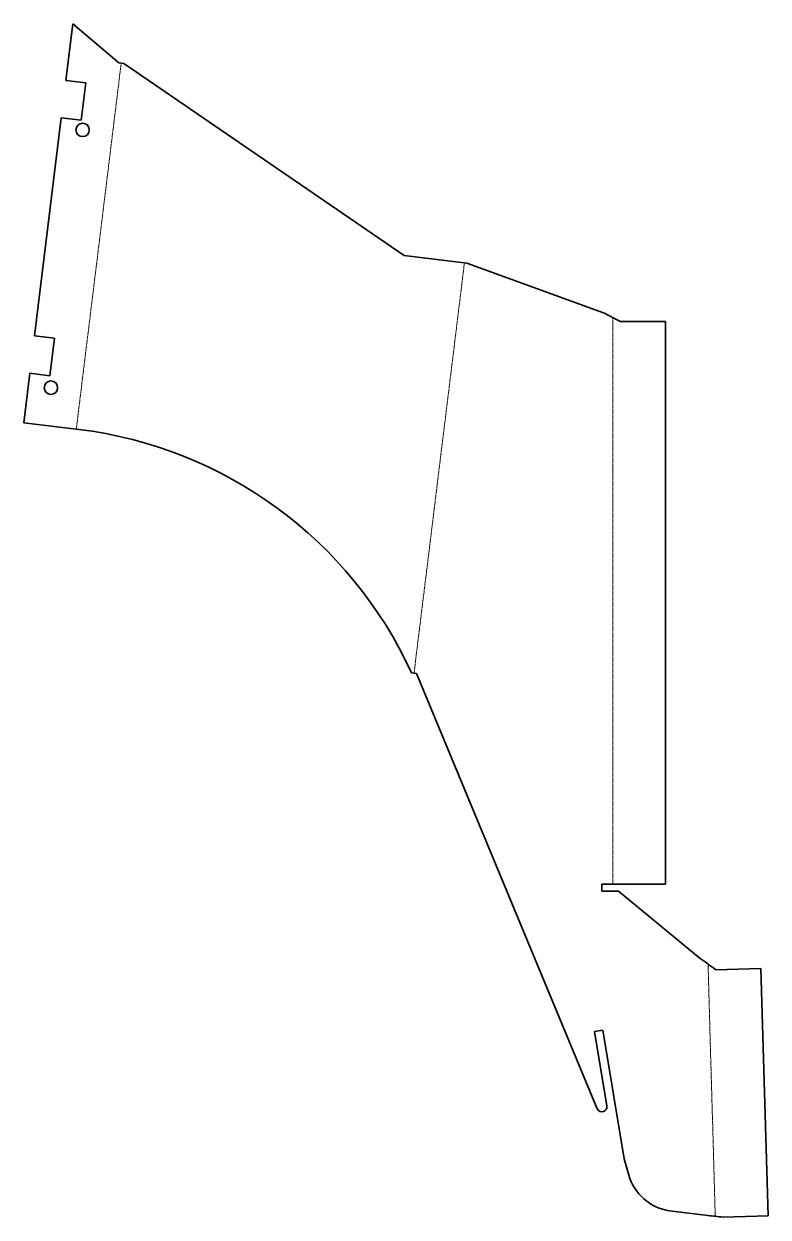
# Model space of a CAD drawing. Header units: inches. Extents: x 0 to 444, y 0 to 712.
import ezdxf

# ---------------------------------------------------------------- set-up
doc = ezdxf.new("R2010")
doc.units = ezdxf.units.IN
doc.header["$MEASUREMENT"] = 0
doc.linetypes.add('Chain', pattern=[13.68, 9.12, -1.14, 2.28, -1.14])
doc.linetypes.add('Dashed', pattern=[5.7, 4.56, -1.14])
for name, color, linetype, lineweight in [('SIMUMAK Bend Centerline (ISO)', 7, 'Chain', 9), ('SIMUMAK Hidden (ISO)', 7, 'Dashed', 20), ('SIMUMAK Visible (ISO)', 7, 'Continuous', 35)]:
    doc.layers.add(name, color=color, linetype=linetype, lineweight=lineweight)

# ---------------------------------------------------------------- blocks, each defined once
blk = doc.blocks.new('SMB-01-SUBCHI-01_Sheet_13_SMB-01-SUBCHI-01 (desplegada)')
at = {"layer": 'SIMUMAK Bend Centerline (ISO)', "ltscale": 0.263158}
for p, q in [((-190.78, 114.23), (-163.97, 332.6)), ((40.85, 213.54), (10.77, -31.41)), ((129.29, -157.47), (129.29, 180.84)), ((190.52, -355.66), (186.19, -205.07))]:
    blk.add_line(p, q, dxfattribs=at)
at = {"layer": 'SIMUMAK Hidden (ISO)', "ltscale": 0.526316}
blk.add_line((-186.99, 113.77), (-189.28, 114.05), dxfattribs=at)
at = {"layer": 'SIMUMAK Hidden (ISO)', "ltscale": 0.000154575}
blk.add_line((-186.99, 113.76), (-186.99, 113.77), dxfattribs=at)
at = {"layer": 'SIMUMAK Visible (ISO)'}
for p, q in [((-196.97, 322.39), (-192.82, 356.14)), ((-192.82, 356.14), (-165.46, 332.78)), ((-165.46, 332.78), (-162.47, 332.41)), ((4.97, 217.95), (-162.47, 332.41)), ((-196.97, 322.39), (-185.05, 320.93)), ((-185.05, 320.93), (-187.8, 298.6)), ((-215.69, 169.91), (-199.71, 300.06)), ((-187.8, 298.6), (-199.71, 300.06)), ((42.35, 213.36), (4.97, 217.95)), ((123.76, 183.72), (42.35, 213.36)), ((124.76, 183.15), (123.76, 183.72)), ((133.81, 178.53), (160.81, 178.53)), ((160.81, 178.53), (160.81, -157.47)), ((-215.69, 169.91), (-203.78, 168.45)), ((-203.78, 168.45), (-206.52, 146.12)), ((-222.05, 118.07), (-218.43, 147.58)), ((-206.52, 146.12), (-218.43, 147.58)), ((-222.05, 118.07), (-189.28, 114.05)), ((9.28, -31.23), (12.27, -31.6)), ((12.27, -31.6), (120.12, -291.58)), ((122.76, -161.47), (122.76, -157.47)), ((160.81, -157.47), (122.76, -157.47)), ((132.76, -161.47), (122.76, -161.47)), ((181.56, -201.7), (132.76, -161.47)), ((190.81, -208.43), (217.8, -207.65)), ((217.8, -207.65), (222.05, -355.36)), ((118.43, -245.35), (123.36, -244.53)), ((125.78, -289.78), (118.43, -245.35)), ((123.36, -244.53), (136.06, -321.26)), ((136.06, -321.26), (138.89, -331.05)), ((185.98, -355.18), (163.28, -352.39)), ((222.05, -355.36), (195.06, -356.14))]:
    blk.add_line(p, q, dxfattribs=at)
for centre in [(-187, 292.81), (-205.89, 138.96)]:
    blk.add_circle(centre, 4, dxfattribs=at)
at = {"layer": 'SIMUMAK Visible (ISO)', "extrusion": (0, 0, -1)}
blk.add_arc((220.02, -136.29), 252.22, 97, 155.38353, dxfattribs=at)
at = {"layer": 'SIMUMAK Visible (ISO)'}
for centre, radius, start, end in [((122.82, -290.27), 3, 205.82864, 9.40104), ((167.71, -322.72), 30, 196.11051, 261.51474)]:
    blk.add_arc(centre, radius, start, end, dxfattribs=at)
for points in [[(42.35, 213.36), (42.35, 213.36), (42.35, 213.36), (42.35, 213.36)], [(42.35, 213.36), (42.35, 213.36), (42.35, 213.36), (42.35, 213.36)], [(42.35, 213.36), (42.35, 213.36), (42.35, 213.36), (42.35, 213.36)], [(124.76, 183.15), (127.78, 181.61), (130.79, 180.07), (133.81, 178.53)], [(181.56, -201.7), (184.65, -203.95), (187.73, -206.19), (190.81, -208.43)], [(195.06, -356.14), (192.04, -355.82), (189.01, -355.5), (185.98, -355.18)]]:
    blk.add_open_spline(points, degree=3, dxfattribs=at)

msp = doc.modelspace()

# ---------------------------------------------------------------- block references
msp.add_blockref('SMB-01-SUBCHI-01_Sheet_13_SMB-01-SUBCHI-01 (desplegada)', (222.05, 356.14))

doc.saveas('drawing.dxf')
